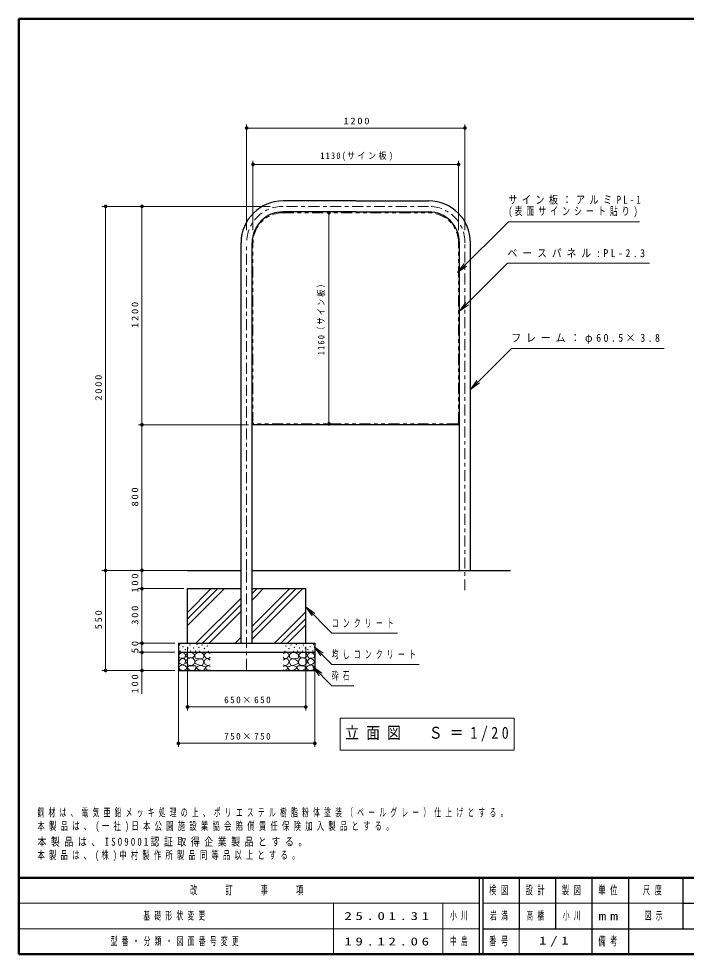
# Model space of a CAD drawing. Units: millimetres on the paper, scale 1:20. Extents: x 475 to 840, y 0 to 257.
# Drawn here: x 475 to 658.4, y 0 to 257 of the extents above; entities that cross this region are included whole.
import ezdxf

# ---------------------------------------------------------------- set-up
doc = ezdxf.new("R2010")
doc.units = ezdxf.units.MM
doc.linetypes.add('USER2', pattern=[6, 3, -1, 1, -1])
doc.linetypes.add('USER3', pattern=[8, 3, -1, 1, -1, 1, -1])
doc.layers.add('LY_1', color=7, linetype='Continuous', lineweight=13)
doc.layers.add('LY_4', color=7, linetype='Continuous', lineweight=13)
doc.layers.add('LY_5', color=7, linetype='Continuous')
doc.styles.add('ＭＳ ゴシック', font='')
doc.styles.get('ＭＳ ゴシック').set_extended_font_data('MS Gothic')

# ---------------------------------------------------------------- blocks, each defined once
blk = doc.blocks.new('filled_dot')
at = {"color": 0, "linetype": 'Continuous', "lineweight": -2, "const_width": 1.25}
blk.add_lwpolyline([(-0.625, 0, 1), (0.625, 0, 1)], format="xyb", close=True, dxfattribs=at)

msp = doc.modelspace()

# ---------------------------------------------------------------- linework, layer by layer
at = {"layer": 'LY_1'}
for p, q in [((537.618, 198.956), (537.618, 227.969)), ((537.618, 226.969), (597.618, 226.969)), ((597.618, 198.956), (597.618, 227.969)), ((539.368, 198.956), (539.368, 217.969)), ((539.368, 216.969), (595.868, 216.969)), ((595.868, 198.956), (595.868, 217.969)), ((544.118, 205.456), (497.868, 205.456)), ((498.868, 105.456), (498.868, 205.456)), ((508.868, 145.456), (508.868, 205.456)), ((560.253, 203.694), (560.253, 145.706)), ((595.6, 187.262), (597.368, 189.737)), ((595.6, 187.262), (597.722, 189.383)), ((598.075, 189.03), (595.6, 187.262)), ((596.106, 176.674), (597.874, 179.149)), ((596.106, 176.674), (598.227, 178.796)), ((598.581, 178.442), (596.106, 176.674)), ((599.131, 155.188), (600.899, 157.663)), ((599.131, 155.188), (601.252, 157.309)), ((601.606, 156.956), (599.131, 155.188)), ((538.131, 145.456), (507.868, 145.456)), ((508.868, 105.456), (508.868, 145.456)), ((531.356, 105.456), (497.868, 105.456)), ((517.868, 105.456), (497.868, 105.456)), ((498.868, 77.956), (498.868, 105.456)), ((508.868, 100.456), (508.868, 105.456)), ((520.368, 100.456), (507.868, 100.456)), ((508.868, 85.456), (508.868, 100.456)), ((521.368, 90.316), (531.509, 100.456)), ((521.368, 92.112), (529.713, 100.456)), ((521.368, 93.908), (527.917, 100.456)), ((539.131, 86.526), (553.061, 100.456)), ((539.131, 88.322), (551.265, 100.456)), ((539.131, 90.118), (549.469, 100.456)), ((539.131, 97.302), (542.285, 100.456)), ((539.131, 99.098), (540.489, 100.456)), ((523.693, 85.456), (536.106, 97.869)), ((525.489, 85.456), (536.106, 96.073)), ((555.636, 92.928), (553.868, 95.403)), ((553.868, 95.403), (556.343, 93.635)), ((553.868, 95.403), (555.99, 93.282)), ((527.285, 85.456), (536.106, 94.277)), ((545.246, 85.456), (553.868, 94.079)), ((547.042, 85.456), (553.868, 92.283)), ((548.838, 85.456), (553.868, 90.487)), ((517.868, 85.456), (507.868, 85.456)), ((517.868, 85.456), (507.868, 85.456)), ((508.868, 82.956), (508.868, 85.456)), ((518.868, 85.456), (518.868, 77.956)), ((534.469, 85.456), (536.106, 87.093)), ((556.368, 85.456), (556.368, 77.956)), ((517.868, 82.956), (507.868, 82.956)), ((508.868, 71.512), (508.868, 82.956)), ((521.368, 84.456), (521.368, 66.956)), ((553.868, 84.456), (553.868, 66.956)), ((557.971, 81.974), (556.203, 84.449)), ((556.203, 84.449), (558.678, 82.681)), ((556.203, 84.449), (558.324, 82.328)), ((517.868, 77.956), (497.868, 77.956)), ((517.868, 77.956), (507.868, 77.956)), ((518.868, 79.456), (518.868, 56.956)), ((557.567, 76.536), (555.801, 79.012)), ((555.801, 79.012), (558.275, 77.243)), ((555.801, 79.012), (557.921, 76.89)), ((556.368, 79.456), (556.368, 56.956)), ((553.868, 67.956), (521.368, 67.956)), ((563.305, 64.856), (563.305, 56.056)), ((611.105, 64.856), (563.305, 64.856)), ((611.105, 56.056), (611.105, 64.856)), ((556.368, 57.956), (518.868, 57.956)), ((563.305, 56.056), (611.105, 56.056))]:
    msp.add_line(p, q, dxfattribs=at)
at = {"layer": 'LY_1', "lineweight": 25}
for p, q in [((567.618, 206.969), (547.618, 206.969)), ((567.618, 206.969), (587.618, 206.969)), ((567.618, 203.944), (547.618, 203.944)), ((567.618, 203.944), (587.618, 203.944)), ((536.106, 105.456), (536.106, 195.456)), ((539.131, 105.456), (539.131, 195.456)), ((596.106, 105.456), (596.106, 195.456)), ((599.131, 105.456), (599.131, 195.456)), ((596.106, 145.456), (539.131, 145.456)), ((521.368, 105.456), (536.106, 105.456)), ((536.106, 85.456), (536.106, 105.456)), ((539.131, 105.456), (610.118, 105.456)), ((539.131, 85.456), (539.131, 105.456)), ((521.368, 85.456), (521.368, 100.456)), ((521.368, 100.456), (536.106, 100.456)), ((539.131, 100.456), (553.868, 100.456)), ((553.868, 85.456), (553.868, 100.456)), ((518.868, 85.456), (518.868, 77.956)), ((518.868, 85.456), (556.368, 85.456)), ((556.368, 85.456), (556.368, 77.956)), ((518.868, 82.956), (556.368, 82.956)), ((518.868, 77.956), (556.368, 77.956))]:
    msp.add_line(p, q, dxfattribs=at)
at = {"layer": 'LY_1', "linetype": 'USER2'}
for p, q in [((587.618, 205.456), (547.618, 205.456)), ((537.618, 105.456), (537.618, 195.456)), ((597.618, 99.995), (597.618, 195.456)), ((537.618, 78.142), (537.618, 105.456))]:
    msp.add_line(p, q, dxfattribs=at)
at = {"layer": 'LY_1', "color": 2, "linetype": 'USER3'}
for p, q in [((547.618, 203.694), (587.618, 203.694)), ((539.368, 145.956), (539.368, 195.456)), ((595.868, 145.956), (595.868, 195.456)), ((595.618, 145.706), (539.618, 145.706))]:
    msp.add_line(p, q, dxfattribs=at)
at = {"layer": 'LY_1'}
for points in [[(595.6, 187.262), (609.539, 201.2), (645.539, 201.2)], [(596.106, 176.674), (609.324, 189.893), (648.324, 189.893)], [(599.131, 155.188), (610.351, 166.408), (652.351, 166.408)], [(553.868, 95.403), (561.033, 88.239), (579.033, 88.239)], [(527.618, 82.621), (526.763, 82.938), (526.224, 82.669), (525.907, 82.067), (526.494, 81.306), (527.27, 81.243), (527.618, 81.639)], [(547.618, 82.621), (548.474, 82.938), (549.013, 82.669), (549.329, 82.067), (548.743, 81.306), (547.967, 81.243), (547.618, 81.639)], [(556.203, 84.449), (561.033, 79.619), (585.033, 79.619)], [(527.603, 80.815), (526.842, 81.211), (526.208, 80.958), (525.907, 80.308), (526.351, 79.532), (527.112, 79.294), (527.603, 79.5)], [(547.634, 80.815), (548.395, 81.211), (549.028, 80.958), (549.329, 80.308), (548.886, 79.532), (548.125, 79.294), (547.634, 79.5)], [(527.618, 79.089), (526.953, 79.294), (526.304, 78.74), (526.478, 78.344), (527.207, 77.98), (527.618, 78.138)], [(547.618, 79.089), (548.284, 79.294), (548.933, 78.74), (548.759, 78.344), (548.03, 77.98), (547.618, 78.138)], [(555.801, 79.012), (561.033, 73.774), (567.033, 73.774)]]:
    msp.add_lwpolyline(points, dxfattribs=at)
for points in [[(519.991, 82.927), (519.357, 82.626), (518.882, 82.15), (519.183, 81.453), (519.912, 81.311), (520.609, 81.469), (520.862, 82.055), (520.672, 82.562)], [(521.962, 82.931), (521.435, 82.796), (520.854, 82.161), (521.084, 81.742), (521.541, 81.504), (522.057, 81.431), (522.8, 81.499), (523.368, 82.039), (523.084, 82.539), (522.55, 82.849)], [(524.553, 82.941), (524.016, 82.718), (523.47, 82.449), (523.354, 81.948), (523.488, 81.384), (524.311, 81.223), (525.036, 81.178), (525.761, 81.438), (525.913, 82.046), (525.681, 82.557), (525.278, 82.78)], [(550.684, 82.941), (551.221, 82.718), (551.767, 82.449), (551.883, 81.948), (551.749, 81.384), (550.926, 81.223), (550.201, 81.178), (549.476, 81.438), (549.323, 82.046), (549.556, 82.557), (549.959, 82.78)], [(553.275, 82.931), (553.802, 82.796), (554.383, 82.161), (554.153, 81.742), (553.696, 81.504), (553.18, 81.431), (552.437, 81.499), (551.869, 82.039), (552.153, 82.539), (552.687, 82.849)], [(555.246, 82.927), (555.88, 82.626), (556.355, 82.15), (556.054, 81.453), (555.325, 81.311), (554.628, 81.469), (554.375, 82.055), (554.565, 82.562)], [(519.864, 81.279), (519.326, 80.93), (518.882, 80.249), (519.389, 79.79), (520.054, 79.473), (520.751, 79.916), (520.831, 80.756), (520.423, 81.119)], [(521.327, 79.715), (521.948, 79.369), (522.624, 79.323), (523.138, 79.684), (523.381, 80.282), (523.269, 80.819), (522.922, 81.228), (522.456, 81.393), (521.922, 81.336), (521.232, 80.967), (520.935, 80.39)], [(524.503, 81.111), (523.949, 80.813), (523.422, 80.394), (523.476, 79.84), (524.219, 79.57), (524.854, 79.354), (525.503, 79.381), (525.908, 80.246), (525.557, 81.003), (525.053, 81.167)], [(550.734, 81.111), (551.288, 80.813), (551.815, 80.394), (551.761, 79.84), (551.018, 79.57), (550.383, 79.354), (549.734, 79.381), (549.329, 80.246), (549.68, 81.003), (550.183, 81.167)], [(553.91, 79.715), (553.289, 79.369), (552.613, 79.323), (552.099, 79.684), (551.856, 80.282), (551.967, 80.819), (552.315, 81.228), (552.781, 81.393), (553.315, 81.336), (554.005, 80.967), (554.302, 80.39)], [(555.373, 81.279), (555.911, 80.93), (556.355, 80.249), (555.848, 79.79), (555.183, 79.473), (554.486, 79.916), (554.406, 80.756), (554.814, 81.119)], [(519.823, 79.482), (519.254, 79.163), (518.917, 78.741), (519.32, 78.174), (520.263, 77.971), (520.979, 78.291), (521.252, 78.796), (520.713, 79.251)], [(522.678, 79.275), (521.895, 79.235), (521.232, 78.762), (521.665, 78.302), (522.354, 77.991), (522.919, 77.983), (523.462, 78.207), (523.8, 78.734), (523.543, 79.221)], [(524.794, 79.367), (524.023, 78.948), (523.78, 78.65), (524.469, 78.164), (525.415, 77.975), (525.945, 78.158), (526.294, 78.583), (526.267, 79.002), (525.402, 79.232)], [(550.443, 79.367), (551.214, 78.948), (551.457, 78.65), (550.768, 78.164), (549.822, 77.975), (549.292, 78.158), (548.943, 78.583), (548.97, 79.002), (549.835, 79.232)], [(552.559, 79.275), (553.342, 79.235), (554.005, 78.762), (553.572, 78.302), (552.883, 77.991), (552.318, 77.983), (551.775, 78.207), (551.437, 78.734), (551.694, 79.221)], [(555.414, 79.482), (555.982, 79.163), (556.32, 78.741), (555.917, 78.174), (554.974, 77.971), (554.258, 78.291), (553.985, 78.796), (554.524, 79.251)]]:
    msp.add_lwpolyline(points, close=True, dxfattribs=at)
for centre in [(519.199, 85.065), (522.066, 84.954), (523.989, 85.161), (525.395, 84.931), (549.842, 84.931), (551.248, 85.161), (553.171, 84.954), (556.038, 85.065), (519.357, 83.323), (520.149, 84.495), (520.799, 83.655), (521.496, 84.131), (522.241, 83.275), (523.043, 84.134), (523.624, 83.282), (524.489, 84.31), (524.733, 83.255), (526.003, 83.999), (526.814, 84.715), (527.084, 83.255), (548.153, 83.255), (548.423, 84.715), (549.234, 83.999), (550.504, 83.255), (550.748, 84.31), (551.613, 83.282), (552.194, 84.134), (552.996, 83.275), (553.741, 84.131), (554.438, 83.655), (555.088, 84.495), (555.88, 83.323)]:
    msp.add_circle(centre, 0.05, dxfattribs=at)
at = {"layer": 'LY_1', "lineweight": 25}
for centre, radius, start, end in [((547.618, 195.456), 11.512, 90, 180), ((587.618, 195.456), 11.512, 0, 90), ((547.618, 195.456), 8.488, 90, 180), ((587.618, 195.456), 8.488, 0, 90)]:
    msp.add_arc(centre, radius, start, end, dxfattribs=at)
at = {"layer": 'LY_1', "linetype": 'USER2'}
for centre, start, end in [((547.618, 195.456), 90, 180), ((587.618, 195.456), 0, 90)]:
    msp.add_arc(centre, 10, start, end, dxfattribs=at)
at = {"layer": 'LY_1', "color": 2, "linetype": 'USER3'}
for centre, radius, start, end in [((547.618, 195.456), 8.238, 90, 180), ((587.618, 195.456), 8.238, 0, 90), ((539.618, 145.956), 0.25, 180, 270), ((595.618, 145.956), 0.25, 270, 0)]:
    msp.add_arc(centre, radius, start, end, dxfattribs=at)
at = {"layer": 'LY_4', "lineweight": 50}
for p, q in [((475, 257), (475, 0)), ((840, 257), (475, 257)), ((475, 21), (840, 21)), ((475, 0), (840, 0))]:
    msp.add_line(p, q, dxfattribs=at)
at = {"layer": 'LY_4', "color": 211, "lineweight": 25}
for p, q in [((601.5, 21), (601.5, 0)), ((602.5, 21), (602.5, 0)), ((612.5, 21), (612.5, 7)), ((622.5, 21), (622.5, 7)), ((632.5, 21), (632.5, 0)), ((642.5, 21), (642.5, 7)), ((657.5, 21), (657.5, 7)), ((657.5, 14), (770, 14)), ((602.5, 7), (840, 7))]:
    msp.add_line(p, q, dxfattribs=at)
at = {"layer": 'LY_4'}
for p, q in [((475, 14), (601.5, 14)), ((561.5, 14), (561.5, 0)), ((591.5, 14), (591.5, 0)), ((602.5, 14), (657.5, 14)), ((475, 7), (601.5, 7)), ((612.5, 7), (612.5, 0))]:
    msp.add_line(p, q, dxfattribs=at)
at = {"layer": 'LY_4', "lineweight": 25}
msp.add_line((642.5, 7), (642.5, 0), dxfattribs=at)

# ---------------------------------------------------------------- block references
at = {"layer": 'LY_1', "xscale": 0.4, "yscale": 0.4}
for p in [(537.618, 226.969), (539.368, 216.969), (521.368, 67.956), (518.868, 57.956)]:
    msp.add_blockref('filled_dot', p, dxfattribs=at)
for p, rotation in [((597.618, 226.969), 180), ((595.868, 216.969), 180), ((498.868, 205.456), 270), ((508.868, 205.456), 270), ((560.253, 203.694), 270), ((508.868, 145.456), 90), ((508.868, 145.456), 270), ((560.253, 145.706), 90), ((498.868, 105.456), 90), ((498.868, 105.456), 270), ((508.868, 105.456), 90), ((508.868, 105.456), 270), ((508.868, 100.456), 90), ((508.868, 100.456), 270), ((508.868, 85.456), 270), ((508.868, 85.456), 90), ((508.868, 82.956), 90), ((508.868, 82.956), 270), ((498.868, 77.956), 90), ((508.868, 77.956), 90), ((553.868, 67.956), 180), ((556.368, 57.956), 180)]:
    msp.add_blockref('filled_dot', p, dxfattribs=dict(at, rotation=rotation))

# ---------------------------------------------------------------- texts
at = {"layer": 'LY_1', "style": 'ＭＳ ゴシック'}
for s, insert, char_height, attachment_point in [('\\T1.33;\\W1.15;1200', (568.04, 227.969), 1.833, 8), ('\\T1.32;\\W0.85;1130(サイン板)', (568.04, 217.969), 1.833, 8), ('\\T1.51;\\W0.8;サイン板：アルミPL-1', (609.539, 207.15), 2.199, 4), ('\\T1.52;\\W0.7;(表面サインシート貼り)', (609.539, 203.85), 2.199, 4), ('\\T1.5;\\W0.9;ベースパネル:PL-2.3', (609.324, 192.543), 2.199, 4), ('\\T1.5;\\W0.9;フレーム：φ60.5×3.8', (610.351, 169.058), 2.199, 4), ('\\T1.64;\\W0.6;コンクリート', (561.033, 90.889), 2.199, 4), ('\\T1.64;\\W0.6;均しコンクリート', (561.033, 82.269), 2.199, 4), ('\\T1.64;\\W0.6;砕石', (561.033, 76.424), 2.199, 4), ('\\T1.32;650×650', (538.043, 68.956), 1.833, 8), ('\\T1.5;\\W0.85;立面図\u3000Ｓ＝1/20', (564.705, 60.456), 3.299, 4), ('\\T1.32;750×750', (538.043, 58.956), 1.833, 8), ('\\T1.64;\\W0.6;鋼材は、電気亜鉛メッキ処理の上、ポリエステル樹脂粉体塗装（ペールグレー）仕上げとする。', (480.157, 37.569), 2.199, 7), ('\\T1.59;\\W0.65;本製品は、(一社)日本公園施設業協会賠償責任保険加入製品とする。', (480.157, 33.569), 2.199, 7), ('\\T1.5;\\W0.8;本製品は、ISO9001認証取得企業製品とする。', (480.157, 29.569), 2.199, 7), ('\\T1.58;\\W0.65;本製品は、(株)中村製作所製品同等品以上とする。', (480.157, 25.569), 2.199, 7), ('\\T1.64;\\W0.6;基礎形状変更', (509.25, 10.5), 2.199, 4), ('\\T1.5;\\W1.35;25.01.31', (564.5, 10.5), 2.199, 4), ('\\T1.64;\\W0.6;小川', (593.5, 10.5), 2.199, 4), ('\\T1.64;\\W0.6;高橋', (614.5, 10.5), 2.199, 4), ('\\T1.64;\\W0.6;型番・分類・図面番号変更', (500.25, 3.5), 2.199, 4), ('\\T1.5;\\W1.35;19.12.06', (564.5, 3.5), 2.199, 4), ('\\T1.64;\\W0.6;中島', (593.5, 3.5), 2.199, 4)]:
    msp.add_mtext(s, dxfattribs=dict(at, insert=insert, char_height=char_height, attachment_point=attachment_point))
at = {"layer": 'LY_1', "char_height": 1.833, "attachment_point": 8, "rotation": 90, "style": 'ＭＳ ゴシック'}
for s, insert in [('\\T1.32;\\W0.75;1160（サイン板）', (559.253, 175.129)), ('\\T1.33;\\W1.15;1200', (507.868, 175.877)), ('\\T1.33;\\W1.15;2000', (497.868, 155.88)), ('\\T1.33;\\W1.15;800', (507.868, 125.873)), ('\\T1.33;\\W1.15;100', (507.868, 102.218)), ('\\T1.33;\\W1.15;300', (507.868, 93.373)), ('\\T1.33;\\W1.15;550', (497.868, 92.122)), ('\\T1.34;\\W1.15;50', (507.868, 84.634)), ('\\T1.33;\\W1.15;100', (507.868, 74.512))]:
    msp.add_mtext(s, dxfattribs=dict(at, insert=insert))
at = {"layer": 'LY_4', "color": 4, "char_height": 2.346, "attachment_point": 5, "style": 'ＭＳ ゴシック'}
for s, insert in [('\\T1.64;\\W0.6;改\u3000\u3000訂\u3000\u3000事\u3000\u3000項', (538.25, 17.5)), ('\\T1.64;\\W0.6;検図', (607.5, 17.5)), ('\\T1.64;\\W0.6;設計', (617.5, 17.5)), ('\\T1.64;\\W0.6;製図', (627.5, 17.5)), ('\\T1.64;\\W0.6;単位', (637.5, 17.5)), ('\\T1.64;\\W0.6;尺度', (649.75, 17.5)), ('\\T1.5;\\W1.35;mm', (637.5, 10.5)), ('\\T1.64;\\W0.6;備考', (637.5, 3.5)), ('\\T1.64;\\W0.6;番号', (607.5, 3.5))]:
    msp.add_mtext(s, dxfattribs=dict(at, insert=insert))
at = {"layer": 'LY_5', "char_height": 2.199, "attachment_point": 4, "style": 'ＭＳ ゴシック'}
for s, insert in [('\\T1.64;\\W0.6;岩満', (604.5, 10.5)), ('\\T1.64;\\W0.6;小川', (624.5, 10.5)), ('\\T1.64;\\W0.6;図示', (647, 10.5)), ('\\T1.5;\\W1.35;1/1', (618, 3.5))]:
    msp.add_mtext(s, dxfattribs=dict(at, insert=insert))

doc.saveas('drawing.dxf')
